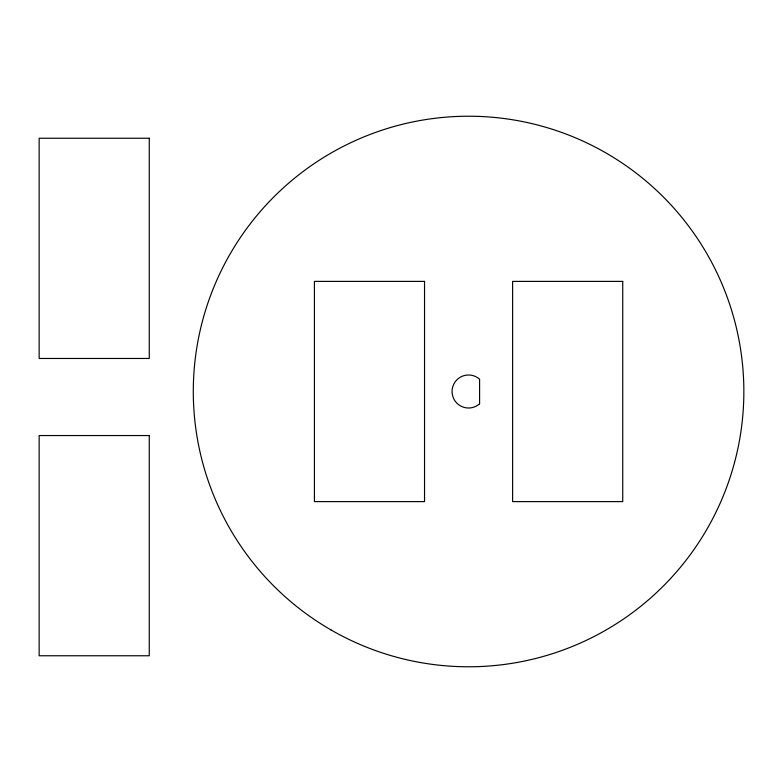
<?xml version="1.0" encoding="UTF-8"?>
<svg xmlns="http://www.w3.org/2000/svg" width="783" height="783" viewBox="0 0 783 783"><rect width="100%" height="100%" fill="white"/><g stroke="black" fill="none" stroke-linecap="round" stroke-linejoin="round"><path stroke-width="1.17" d="M149.259 138.248L39.15 138.248L39.15 358.467L149.259 358.467L149.259 138.248M424.533 281.391L314.423 281.391L314.423 501.609L424.533 501.609L424.533 281.391M622.73 281.391L512.62 281.391L512.62 501.609L622.73 501.609L622.73 281.391M149.259 435.544L39.15 435.544L39.15 655.763L149.259 655.763L149.259 435.544M479.587 403.813L479.587 379.187A16.521 16.521 0 0 0 456.685 380.039A16.521 16.521 0 0 0 456.685 402.961A16.521 16.521 0 0 0 479.587 403.813M330.935 629.894A275.273 275.273 0 0 0 743.85 391.5A275.273 275.273 0 0 0 330.935 153.106A275.273 275.273 0 0 0 330.935 629.894"/></g></svg>
